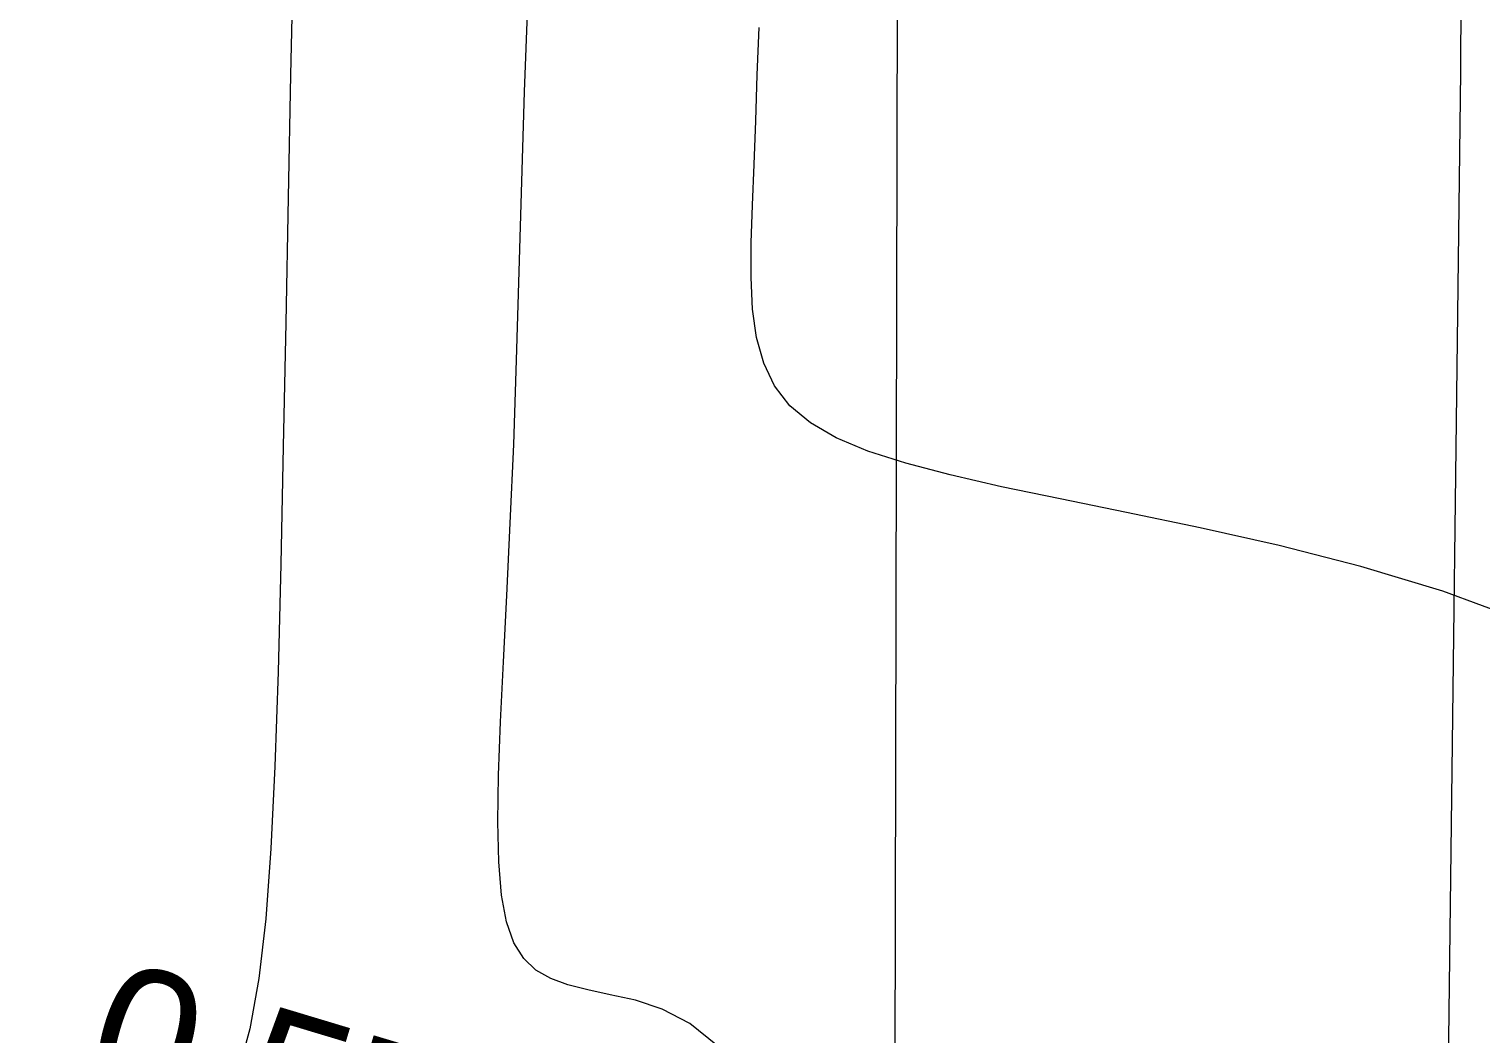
# Model space of a CAD drawing. Header units: millimetres. Extents: x -24439 to 198341, y -52871 to 149926.
# Drawn here: x 140921 to 147462, y 32502 to 37031 of the extents above; entities that cross this region are included whole.
import ezdxf

# ---------------------------------------------------------------- set-up
doc = ezdxf.new("R2010")
doc.units = ezdxf.units.MM
doc.linetypes.add('NET VAN', pattern=[1.06, 0.53, -0.53])
for name, color, linetype, lineweight in [('A-DETL-GENF-2', 9, 'NET VAN', 9), ('G-IMPT-1', 9, 'Continuous', 9), ('G-IMPT-6', 7, 'Continuous', 9)]:
    doc.layers.add(name, color=color, linetype=linetype, lineweight=lineweight)
doc.styles.add('Arial_1', font='arial_0.ttf', dxfattribs={"height": 600})

# ---------------------------------------------------------------- blocks, each defined once
blk = doc.blocks.new('NCV_TKCS_251209_TONG THE HIEN TRANG SAN DUONG - NCV_TKCS_HIEN TRANG_251209a_dwg-1612995-TKCS_MB ĐỊNH VỊ CAO ĐỘ THIẾT KẾ')
at = {"layer": 'G-IMPT-1', "flags": 128}
for points in [[(563602851.8, 1145093282.1), (563604167, 1145089083), (563606454, 1145082119), (563614466, 1145054358), (563616073, 1145049661), (563620134, 1145037512), (563624300, 1145023443), (563630510, 1145001852), (563634991, 1144986784), (563635712.5, 1144984469.9)], [(563625278.6, 1145021155.8), (563624898.3, 1145021179), (563624513, 1145021179), (563624133.3, 1145021163.6), (563623769.5, 1145021137.6), (563623431.9, 1145021108), (563623128.8, 1145021080.3), (563622860.1, 1145021057.3), (563622623.4, 1145021041.1), (563622416.5, 1145021033.6), (563622237.2, 1145021036.9), (563622083.2, 1145021052.9), (563621952.2, 1145021083.6), (563621841.8, 1145021131.1), (563621749.9, 1145021197), (563621673.4, 1145021280.9), (563621609.5, 1145021382.3), (563621555.1, 1145021500.3), (563621507.3, 1145021634.3), (563621463.2, 1145021783.7), (563621419.7, 1145021947.7), (563621374, 1145022125.6), (563621323.9, 1145022316.3), (563621270.9, 1145022517), (563621217.4, 1145022724.5)], [(563633795.4, 1144983892.4), (563632842, 1144987228), (563628322, 1145001121), (563621443.2, 1145024145.7), (563617911.8, 1145035632.8), (563612430, 1145053330), (563609036.9, 1145064493.7), (563606296.8, 1145072376.5), (563601696, 1145088856), (563597882, 1145088677), (563595394.2, 1145091035.9)], [(563622361.1, 1145018274.9), (563622212.9, 1145018336.3), (563622074.8, 1145018362.3), (563621947.7, 1145018365.1), (563621832.4, 1145018356.7), (563621729.1, 1145018347.8), (563621636.8, 1145018343.8), (563621554.2, 1145018348.7), (563621479.6, 1145018366.3), (563621411.8, 1145018400.7), (563621349.3, 1145018455.9), (563621290.5, 1145018535.7), (563621234.1, 1145018644.2), (563621178.7, 1145018784.4), (563621122.9, 1145018956.4), (563621065.1, 1145019159.3), (563621004.2, 1145019392.1), (563620938.7, 1145019654), (563620867.1, 1145019944.1), (563620788.2, 1145020261.6), (563620700.5, 1145020605.6), (563620603.5, 1145020973.7), (563620500.1, 1145021358.5), (563620394, 1145021750.9), (563620289.2, 1145022142), (563620189.3, 1145022522.7)], [(563619117.6, 1145022416.6), (563619257.6, 1145021910.8), (563619406.7, 1145021377.5), (563619559.1, 1145020834.1), (563619709.3, 1145020298.1), (563619851.3, 1145019786.9), (563619979.6, 1145019317.9), (563620089.2, 1145018904.9), (563620178.8, 1145018546.2), (563620247.9, 1145018236.4), (563620295.9, 1145017970), (563620322.4, 1145017741.7), (563620326.8, 1145017546)]]:
    blk.add_lwpolyline(points, dxfattribs=at)
at = {"layer": 'G-IMPT-6', "insert": (563619656.6, 1145017874.2), "char_height": 600, "width": 2511.846, "attachment_point": 1, "line_spacing_factor": 0.941778, "style": 'Arial_1'}
blk.add_mtext('0.572', dxfattribs=at)
blk = doc.blocks.new('NCV_TKCS_251209_TONG THE HIEN TRANG SAN DUONG - NCV_TKCS_251209_TONG THE HIEN TRANG SAN DUONG-1605292-TKCS_MB ĐỊNH VỊ CAO ĐỘ THIẾT KẾ')
at = {"rotation": 343.2379237072182}
blk.add_blockref('NCV_TKCS_251209_TONG THE HIEN TRANG SAN DUONG - NCV_TKCS_HIEN TRANG_251209a_dwg-1612995-TKCS_MB ĐỊNH VỊ CAO ĐỘ THIẾT KẾ', (-869777547.7, -933796958.8), dxfattribs=at)

msp = doc.modelspace()

# ---------------------------------------------------------------- block references
at = {"layer": 'A-DETL-GENF-2'}
msp.add_blockref('NCV_TKCS_251209_TONG THE HIEN TRANG SAN DUONG - NCV_TKCS_251209_TONG THE HIEN TRANG SAN DUONG-1605292-TKCS_MB ĐỊNH VỊ CAO ĐỘ THIẾT KẾ', (26103.5, 9888.2), dxfattribs=at)

doc.saveas('drawing.dxf')
